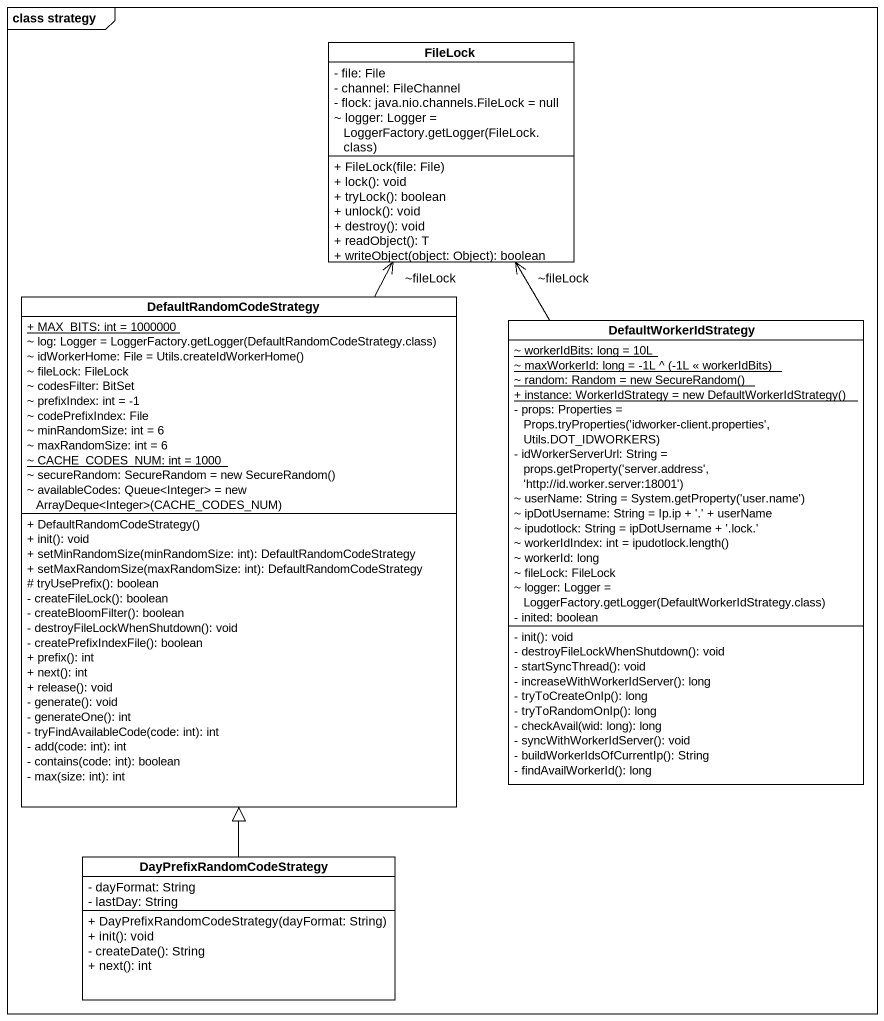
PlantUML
@startuml
mainframe class strategy
hide circle
hide empty members
skinparam classAttributeIconSize 0
class FileLock {
  - file: File
  - channel: FileChannel
  - flock: java.nio.channels.FileLock = null
  {field} ~ logger: Logger = LoggerFactory.getLogger(FileLock.class)
  + FileLock(file: File)
  + lock(): void
  + tryLock(): boolean
  + unlock(): void
  + destroy(): void
  + readObject(): T
  + writeObject(object: Object): boolean
}
class DefaultRandomCodeStrategy {
  {static} + MAX_BITS: int = 1000000
  {field} ~ log: Logger = LoggerFactory.getLogger(DefaultRandomCodeStrategy.class)
  {field} ~ idWorkerHome: File = Utils.createIdWorkerHome()
  ~ fileLock: FileLock
  ~ codesFilter: BitSet
  ~ prefixIndex: int = -1
  ~ codePrefixIndex: File
  ~ minRandomSize: int = 6
  ~ maxRandomSize: int = 6
  {static} ~ CACHE_CODES_NUM: int = 1000
  {field} ~ secureRandom: SecureRandom = new SecureRandom()
  {field} ~ availableCodes: Queue<Integer> = new ArrayDeque<Integer>(CACHE_CODES_NUM)
  + DefaultRandomCodeStrategy()
  + init(): void
  + setMinRandomSize(minRandomSize: int): DefaultRandomCodeStrategy
  + setMaxRandomSize(maxRandomSize: int): DefaultRandomCodeStrategy
  # tryUsePrefix(): boolean
  - createFileLock(): boolean
  - createBloomFilter(): boolean
  - destroyFileLockWhenShutdown(): void
  - createPrefixIndexFile(): boolean
  + prefix(): int
  + next(): int
  + release(): void
  - generate(): void
  - generateOne(): int
  - tryFindAvailableCode(code: int): int
  - add(code: int): int
  - contains(code: int): boolean
  - max(size: int): int
}
class DefaultWorkerIdStrategy {
  {static} ~ workerIdBits: long = 10L
  {static} {field} ~ maxWorkerId: long = -1L ^ (-1L << workerIdBits)
  {static} {field} ~ random: Random = new SecureRandom()
  {static} {field} + instance: WorkerIdStrategy = new DefaultWorkerIdStrategy()
  {field} - props: Properties = Props.tryProperties('idworker-client.properties', Utils.DOT_IDWORKERS)
  {field} - idWorkerServerUrl: String = props.getProperty('server.address', 'http://id.worker.server:18001')
  {field} ~ userName: String = System.getProperty('user.name')
  ~ ipDotUsername: String = Ip.ip + '.' + userName
  ~ ipudotlock: String = ipDotUsername + '.lock.'
  {field} ~ workerIdIndex: int = ipudotlock.length()
  ~ workerId: long
  ~ fileLock: FileLock
  {field} ~ logger: Logger = LoggerFactory.getLogger(DefaultWorkerIdStrategy.class)
  - inited: boolean
  - init(): void
  - destroyFileLockWhenShutdown(): void
  - startSyncThread(): void
  - increaseWithWorkerIdServer(): long
  - tryToCreateOnIp(): long
  - tryToRandomOnIp(): long
  - checkAvail(wid: long): long
  - syncWithWorkerIdServer(): void
  - buildWorkerIdsOfCurrentIp(): String
  - findAvailWorkerId(): long
}
class DayPrefixRandomCodeStrategy {
  - dayFormat: String
  - lastDay: String
  + DayPrefixRandomCodeStrategy(dayFormat: String)
  + init(): void
  - createDate(): String
  + next(): int
}
DefaultRandomCodeStrategy -up-> "~fileLock" FileLock
DefaultWorkerIdStrategy -up-> "~fileLock" FileLock
DayPrefixRandomCodeStrategy -up-|> DefaultRandomCodeStrategy
@enduml
